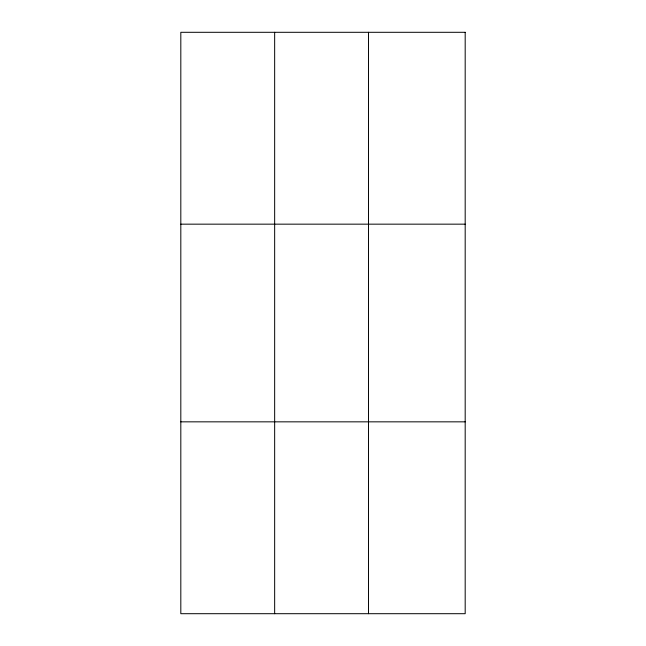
<?xml version="1.0" encoding="UTF-8"?>
<svg xmlns="http://www.w3.org/2000/svg" width="646" height="646" viewBox="0 0 646 646"><rect width="100%" height="100%" fill="white"/><g stroke="black" fill="none" stroke-linecap="round" stroke-linejoin="round"><path stroke-width="0.97" d="M274.655 613.7L274.655 32.3M368.495 613.7L368.495 32.3M180.815 224.162L465.185 224.162M180.815 421.838L465.185 421.838M465.185 32.3L465.185 613.7L180.815 613.7L180.815 32.3L465.185 32.3"/></g></svg>
